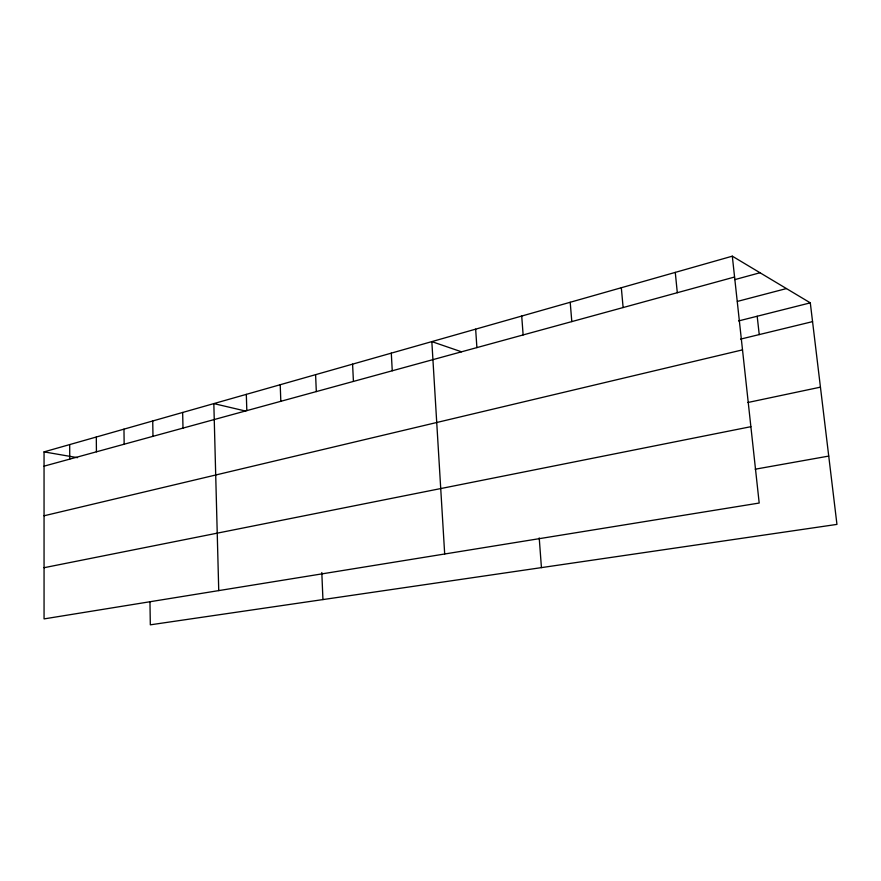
<?xml version="1.0" encoding="UTF-8"?>
<svg xmlns="http://www.w3.org/2000/svg" width="881" height="881" viewBox="0 0 881 881"><rect width="100%" height="100%" fill="white"/><g stroke="black" fill="none" stroke-linecap="round" stroke-linejoin="round"><path stroke-width="1.32" d="M732.309 256.173L759.191 503.04L44.061 618.903L44.05 451.876L732.309 256.173L810.3 302.855L836.95 524.393L150.321 624.827L149.957 601.789M44.05 466.159L734.578 277.019M734.809 279.618L760.006 272.747M737.386 301.412L786.447 288.572M738.575 320.937L810.3 302.855M740.547 339.13L812.557 321.631M44.05 515.781L742.507 349.867M747.936 402.485L820.442 387.155M44.061 567.705L750.876 426.69M755.204 469.21L828.735 456.083M44.05 451.876L77.517 457.668M245.634 411.064L213.83 403.597L218.741 590.6M461.468 351.794L431.833 341.608L444.685 553.995M757.186 316.235L759.235 334.593M675.275 272.383L677.302 292.712M621.325 287.724L623.12 307.546M570.205 302.26L571.802 321.598M539.216 537.906L541.441 567.617M521.717 316.048L523.127 334.934M475.652 329.153L476.896 347.599M391.296 353.138L392.254 370.78M352.587 364.139L353.424 381.418M315.596 374.667L316.312 391.582M321.807 572.518L322.942 599.587M280.213 384.722L280.819 401.307M246.317 394.369L246.823 410.612M182.653 412.462L182.995 428.1M152.732 420.975L152.986 436.315M123.968 429.157L124.155 444.211M96.304 437.02L96.425 451.81M69.687 444.586L69.742 459.111"/></g></svg>
